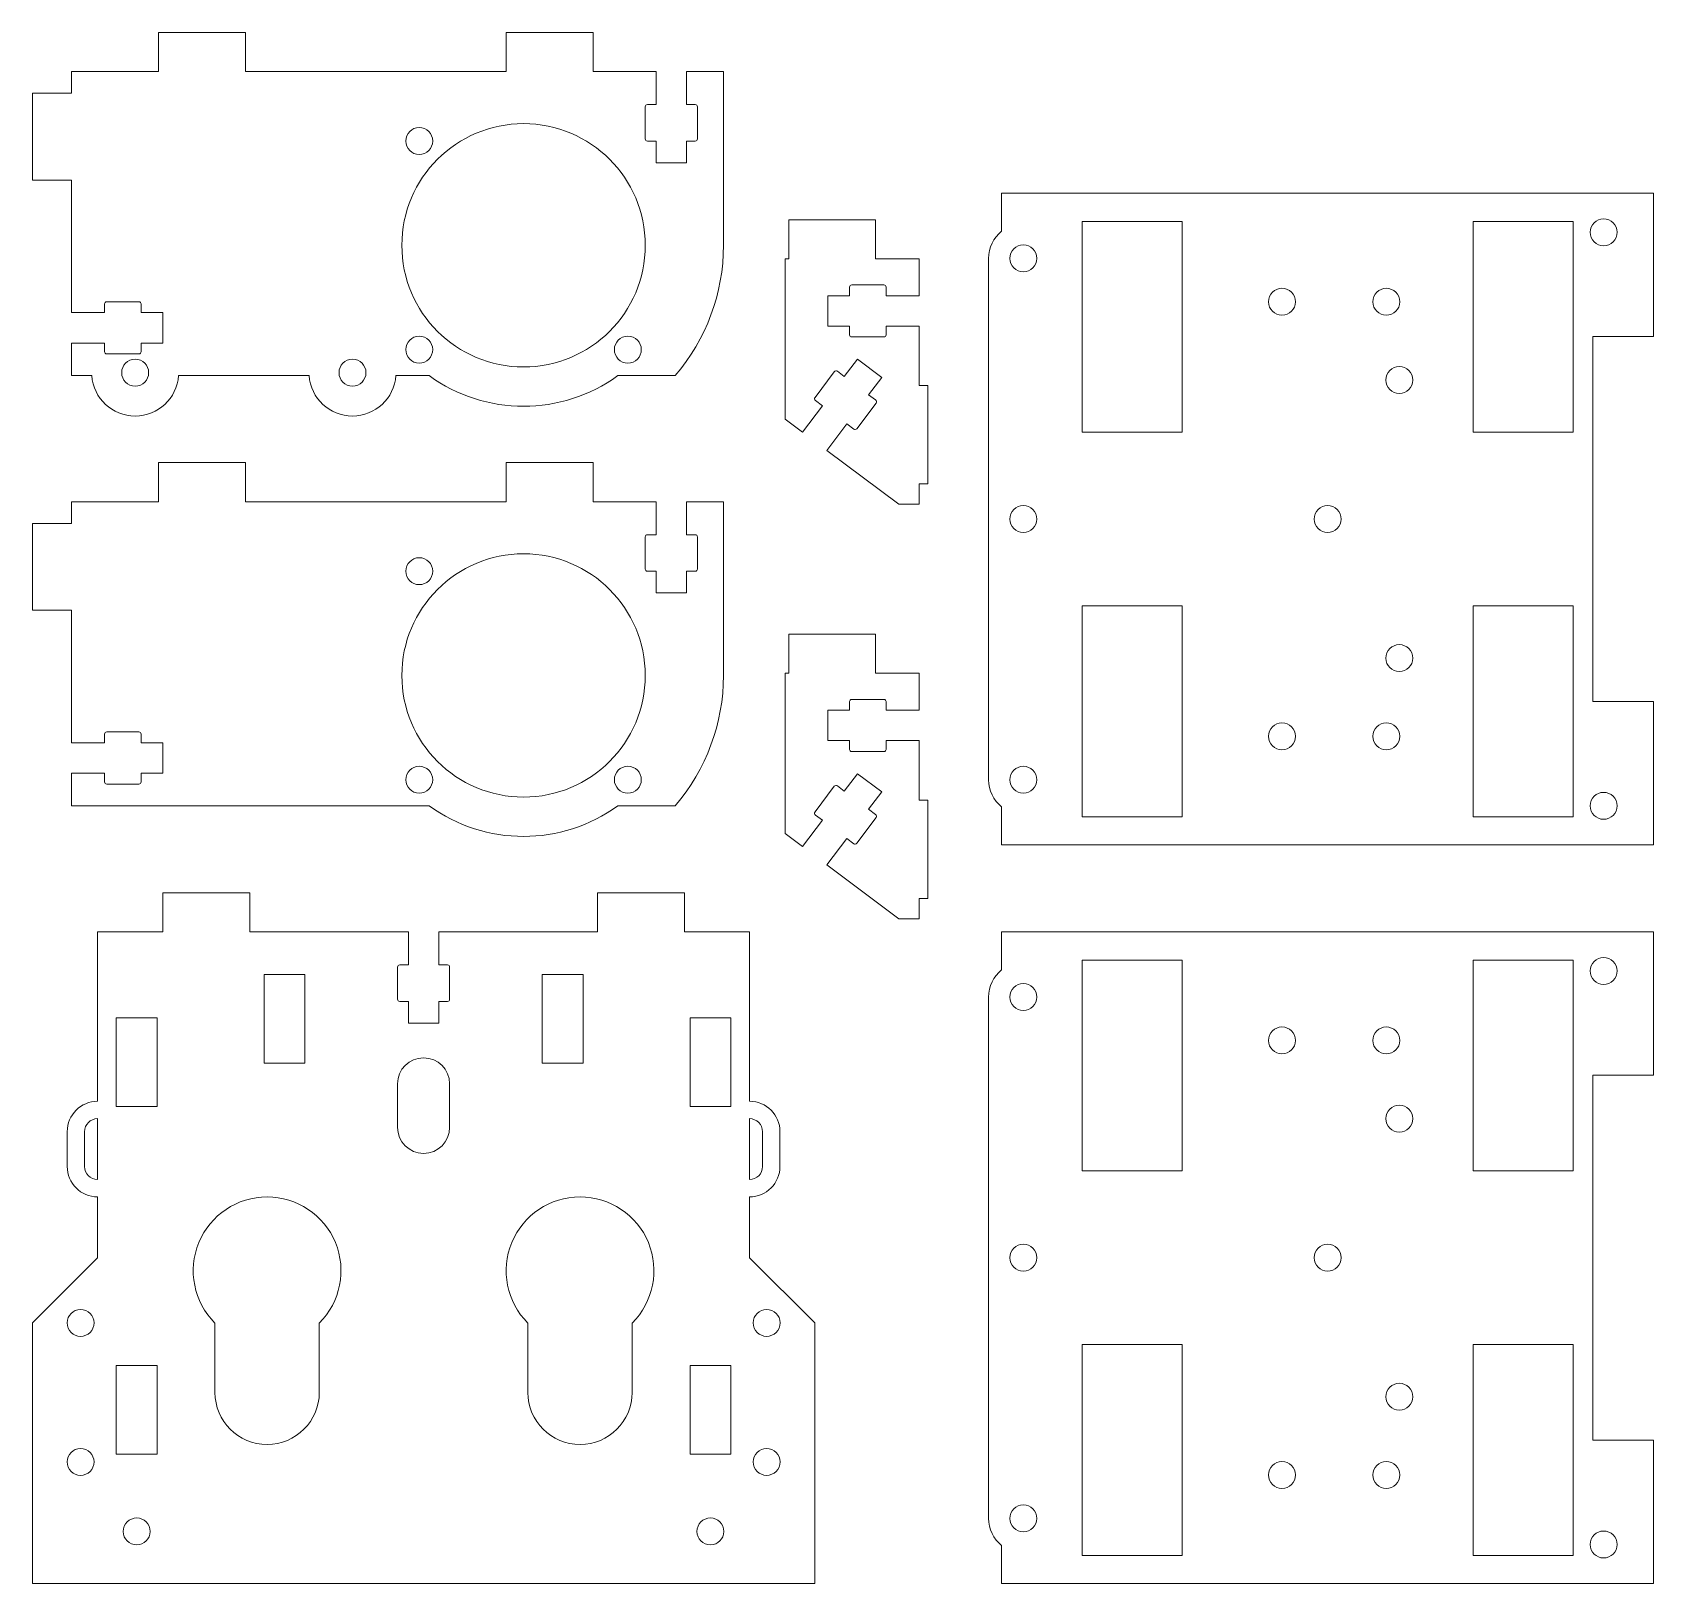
# Model space of a CAD drawing. Header units: millimetres. Extents: x 16 to 202, y 12 to 191.
import ezdxf

# ---------------------------------------------------------------- set-up
doc = ezdxf.new("R2010")
doc.units = ezdxf.units.MM

msp = doc.modelspace()

# ---------------------------------------------------------------- linework, layer by layer
at = {"color": 7, "linetype": 'Continuous', "lineweight": 15}
for p, q in [((40.21, 190.59), (30.21, 190.59)), ((30.21, 190.59), (30.21, 186.09)), ((40.21, 186.09), (40.21, 190.59)), ((70.21, 190.59), (70.21, 186.09)), ((80.21, 190.59), (70.21, 190.59)), ((80.21, 186.09), (80.21, 190.59)), ((20.21, 186.09), (20.21, 183.59)), ((30.21, 186.09), (20.21, 186.09)), ((70.21, 186.09), (40.21, 186.09)), ((87.46, 186.09), (80.21, 186.09)), ((87.46, 186.09), (87.46, 182.29)), ((90.96, 182.29), (90.96, 186.09)), ((95.21, 186.09), (90.96, 186.09)), ((95.21, 166.09), (95.21, 186.09)), ((15.71, 183.59), (15.71, 173.59)), ((20.21, 183.59), (15.71, 183.59)), ((86.21, 182.04), (86.21, 178.34)), ((87.46, 182.29), (86.46, 182.29)), ((91.96, 182.29), (90.96, 182.29)), ((92.21, 178.34), (92.21, 182.04)), ((86.46, 178.09), (87.46, 178.09)), ((87.46, 178.09), (87.46, 175.59)), ((90.96, 175.59), (90.96, 178.09)), ((90.96, 178.09), (91.96, 178.09)), ((87.46, 175.59), (90.96, 175.59)), ((15.71, 173.59), (20.21, 173.59)), ((20.21, 173.59), (20.21, 158.34)), ((127.21, 167.71), (127.21, 172.09)), ((127.21, 172.09), (202.21, 172.09)), ((202.21, 172.09), (202.21, 155.59)), ((112.71, 169.04), (102.71, 169.04)), ((102.71, 169.04), (102.71, 164.54)), ((112.71, 164.54), (112.71, 169.04)), ((136.46, 168.84), (147.96, 168.84)), ((136.46, 144.59), (136.46, 168.84)), ((147.96, 168.84), (147.96, 144.59)), ((181.46, 168.84), (192.96, 168.84)), ((181.46, 144.59), (181.46, 168.84)), ((192.96, 168.84), (192.96, 144.59)), ((102.31, 146.09), (102.31, 164.54)), ((102.71, 164.54), (102.31, 164.54)), ((117.71, 164.54), (112.71, 164.54)), ((117.71, 160.29), (117.71, 164.54)), ((125.71, 104.59), (125.71, 164.59)), ((109.71, 161.29), (109.71, 160.29)), ((113.66, 161.54), (109.96, 161.54)), ((113.91, 160.29), (113.91, 161.29)), ((24.01, 159.34), (24.01, 158.34)), ((27.96, 159.59), (24.26, 159.59)), ((28.21, 158.34), (28.21, 159.34)), ((109.71, 160.29), (107.21, 160.29)), ((107.21, 160.29), (107.21, 156.79)), ((117.71, 160.29), (113.91, 160.29)), ((24.01, 158.34), (20.21, 158.34)), ((30.71, 158.34), (28.21, 158.34)), ((30.71, 154.84), (30.71, 158.34)), ((107.21, 156.79), (109.71, 156.79)), ((109.71, 156.79), (109.71, 155.79)), ((113.91, 155.79), (113.91, 156.79)), ((113.91, 156.79), (117.71, 156.79)), ((117.71, 149.94), (117.71, 156.79)), ((20.21, 154.84), (20.21, 151.09)), ((20.21, 154.84), (24.01, 154.84)), ((24.01, 154.84), (24.01, 153.84)), ((28.21, 153.84), (28.21, 154.84)), ((28.21, 154.84), (30.71, 154.84)), ((109.96, 155.54), (113.66, 155.54)), ((195.21, 155.59), (202.21, 155.59)), ((195.21, 113.59), (195.21, 155.59)), ((24.26, 153.59), (27.96, 153.59)), ((110.61, 152.99), (109.11, 150.99)), ((113.41, 150.89), (110.61, 152.99)), ((20.21, 151.09), (22.54, 151.09)), ((32.52, 151.09), (47.54, 151.09)), ((57.52, 151.09), (61.35, 151.09)), ((83.07, 151.09), (89.65, 151.09)), ((107.96, 151.54), (105.74, 148.58)), ((109.11, 150.99), (108.31, 151.59)), ((111.91, 148.89), (113.41, 150.89)), ((118.71, 149.94), (117.71, 149.94)), ((118.71, 138.64), (118.71, 149.94)), ((106.59, 147.63), (104.31, 144.59)), ((105.79, 148.23), (106.59, 147.63)), ((110.54, 144.98), (112.76, 147.94)), ((112.71, 148.29), (111.91, 148.89)), ((102.31, 146.09), (104.31, 144.59)), ((107.11, 142.49), (109.39, 145.53)), ((109.39, 145.53), (110.19, 144.93)), ((147.96, 144.59), (136.46, 144.59)), ((192.96, 144.59), (181.46, 144.59)), ((107.11, 142.49), (115.38, 136.29)), ((40.21, 141.09), (30.21, 141.09)), ((30.21, 141.09), (30.21, 136.59)), ((40.21, 136.59), (40.21, 141.09)), ((70.21, 141.09), (70.21, 136.59)), ((80.21, 141.09), (70.21, 141.09)), ((80.21, 136.59), (80.21, 141.09)), ((117.71, 136.29), (117.71, 138.64)), ((117.71, 138.64), (118.71, 138.64)), ((20.21, 136.59), (20.21, 134.09)), ((30.21, 136.59), (20.21, 136.59)), ((70.21, 136.59), (40.21, 136.59)), ((87.46, 136.59), (80.21, 136.59)), ((87.46, 136.59), (87.46, 132.79)), ((90.96, 132.79), (90.96, 136.59)), ((95.21, 136.59), (90.96, 136.59)), ((95.21, 116.59), (95.21, 136.59)), ((117.71, 136.29), (115.38, 136.29)), ((15.71, 134.09), (15.71, 124.09)), ((20.21, 134.09), (15.71, 134.09)), ((86.21, 132.54), (86.21, 128.84)), ((87.46, 132.79), (86.46, 132.79)), ((91.96, 132.79), (90.96, 132.79)), ((92.21, 128.84), (92.21, 132.54)), ((86.46, 128.59), (87.46, 128.59)), ((87.46, 128.59), (87.46, 126.09)), ((90.96, 126.09), (90.96, 128.59)), ((90.96, 128.59), (91.96, 128.59)), ((87.46, 126.09), (90.96, 126.09)), ((15.71, 124.09), (20.21, 124.09)), ((20.21, 124.09), (20.21, 108.84)), ((136.46, 124.59), (147.96, 124.59)), ((136.46, 100.34), (136.46, 124.59)), ((147.96, 124.59), (147.96, 100.34)), ((181.46, 124.59), (192.96, 124.59)), ((181.46, 100.34), (181.46, 124.59)), ((192.96, 124.59), (192.96, 100.34)), ((102.71, 121.34), (102.71, 116.84)), ((112.71, 121.34), (102.71, 121.34)), ((112.71, 116.84), (112.71, 121.34)), ((102.31, 98.39), (102.31, 116.84)), ((102.71, 116.84), (102.31, 116.84)), ((117.71, 116.84), (112.71, 116.84)), ((117.71, 112.59), (117.71, 116.84)), ((113.66, 113.84), (109.96, 113.84)), ((109.71, 112.59), (107.21, 112.59)), ((107.21, 112.59), (107.21, 109.09)), ((109.71, 113.59), (109.71, 112.59)), ((113.91, 112.59), (113.91, 113.59)), ((117.71, 112.59), (113.91, 112.59)), ((202.21, 113.59), (195.21, 113.59)), ((202.21, 113.59), (202.21, 97.09)), ((27.96, 110.09), (24.26, 110.09)), ((24.01, 108.84), (20.21, 108.84)), ((24.01, 109.84), (24.01, 108.84)), ((28.21, 108.84), (28.21, 109.84)), ((30.71, 108.84), (28.21, 108.84)), ((30.71, 105.34), (30.71, 108.84)), ((107.21, 109.09), (109.71, 109.09)), ((109.71, 109.09), (109.71, 108.09)), ((113.91, 108.09), (113.91, 109.09)), ((113.91, 109.09), (117.71, 109.09)), ((117.71, 102.24), (117.71, 109.09)), ((109.96, 107.84), (113.66, 107.84)), ((20.21, 105.34), (20.21, 101.59)), ((20.21, 105.34), (24.01, 105.34)), ((24.01, 105.34), (24.01, 104.34)), ((28.21, 104.34), (28.21, 105.34)), ((28.21, 105.34), (30.71, 105.34)), ((110.61, 105.29), (109.11, 103.29)), ((113.41, 103.19), (110.61, 105.29)), ((24.26, 104.09), (27.96, 104.09)), ((107.96, 103.84), (105.74, 100.88)), ((109.11, 103.29), (108.31, 103.89)), ((111.91, 101.19), (113.41, 103.19)), ((20.21, 101.59), (61.35, 101.59)), ((83.07, 101.59), (89.65, 101.59)), ((112.71, 100.59), (111.91, 101.19)), ((118.71, 102.24), (117.71, 102.24)), ((118.71, 90.94), (118.71, 102.24)), ((127.21, 97.09), (127.21, 101.47)), ((106.59, 99.93), (104.31, 96.89)), ((105.79, 100.53), (106.59, 99.93)), ((110.54, 97.28), (112.76, 100.24)), ((147.96, 100.34), (136.46, 100.34)), ((192.96, 100.34), (181.46, 100.34)), ((102.31, 98.39), (104.31, 96.89)), ((107.11, 94.79), (109.39, 97.83)), ((109.39, 97.83), (110.19, 97.23)), ((127.21, 97.09), (202.21, 97.09)), ((107.11, 94.79), (115.38, 88.59)), ((40.71, 91.59), (30.71, 91.59)), ((30.71, 91.59), (30.71, 87.09)), ((40.71, 87.09), (40.71, 91.59)), ((80.71, 91.59), (80.71, 87.09)), ((90.71, 91.59), (80.71, 91.59)), ((90.71, 87.09), (90.71, 91.59)), ((117.71, 90.94), (118.71, 90.94)), ((117.71, 88.59), (117.71, 90.94)), ((117.71, 88.59), (115.38, 88.59)), ((23.21, 87.09), (23.21, 67.59)), ((30.71, 87.09), (23.21, 87.09)), ((58.96, 87.09), (40.71, 87.09)), ((58.96, 87.09), (58.96, 83.29)), ((62.46, 83.29), (62.46, 87.09)), ((80.71, 87.09), (62.46, 87.09)), ((98.21, 87.09), (90.71, 87.09)), ((98.21, 67.59), (98.21, 87.09)), ((127.21, 82.71), (127.21, 87.09)), ((127.21, 87.09), (202.21, 87.09)), ((202.21, 87.09), (202.21, 70.59)), ((47.06, 82.19), (42.36, 82.19)), ((42.36, 82.19), (42.36, 71.99)), ((47.06, 71.99), (47.06, 82.19)), ((57.71, 83.04), (57.71, 79.34)), ((58.96, 83.29), (57.96, 83.29)), ((63.46, 83.29), (62.46, 83.29)), ((63.71, 79.34), (63.71, 83.04)), ((79.06, 82.19), (74.36, 82.19)), ((74.36, 82.19), (74.36, 71.99)), ((79.06, 71.99), (79.06, 82.19)), ((136.46, 83.84), (147.96, 83.84)), ((136.46, 59.59), (136.46, 83.84)), ((147.96, 83.84), (147.96, 59.59)), ((181.46, 83.84), (192.96, 83.84)), ((181.46, 59.59), (181.46, 83.84)), ((192.96, 83.84), (192.96, 59.59)), ((57.96, 79.09), (58.96, 79.09)), ((58.96, 79.09), (58.96, 76.59)), ((62.46, 76.59), (62.46, 79.09)), ((62.46, 79.09), (63.46, 79.09)), ((125.71, 19.59), (125.71, 79.59)), ((30.06, 77.19), (25.36, 77.19)), ((25.36, 77.19), (25.36, 66.99)), ((30.06, 66.99), (30.06, 77.19)), ((58.96, 76.59), (62.46, 76.59)), ((96.06, 77.19), (91.36, 77.19)), ((91.36, 77.19), (91.36, 66.99)), ((96.06, 66.99), (96.06, 77.19)), ((42.36, 71.99), (47.06, 71.99)), ((74.36, 71.99), (79.06, 71.99)), ((57.71, 69.59), (57.71, 64.59)), ((63.71, 64.59), (63.71, 69.59)), ((195.21, 28.59), (195.21, 70.59)), ((195.21, 70.59), (202.21, 70.59)), ((23.21, 65.59), (23.21, 58.59)), ((25.36, 66.99), (30.06, 66.99)), ((91.36, 66.99), (96.06, 66.99)), ((98.21, 58.59), (98.21, 65.59)), ((19.71, 64.09), (19.71, 60.09)), ((21.71, 64.09), (21.71, 60.09)), ((99.71, 64.09), (99.71, 60.09)), ((101.71, 64.09), (101.71, 60.09)), ((147.96, 59.59), (136.46, 59.59)), ((192.96, 59.59), (181.46, 59.59)), ((23.21, 56.59), (23.21, 49.59)), ((98.21, 49.59), (98.21, 56.59)), ((23.21, 49.59), (15.71, 42.09)), ((98.21, 49.59), (105.71, 42.09)), ((15.71, 42.09), (15.71, 12.09)), ((36.71, 42.07), (36.71, 34.09)), ((48.71, 34.09), (48.71, 42.07)), ((72.71, 34.09), (72.71, 42.07)), ((84.71, 42.07), (84.71, 34.09)), ((105.71, 42.09), (105.71, 12.09)), ((136.46, 39.59), (147.96, 39.59)), ((136.46, 15.34), (136.46, 39.59)), ((147.96, 39.59), (147.96, 15.34)), ((181.46, 39.59), (192.96, 39.59)), ((181.46, 15.34), (181.46, 39.59)), ((192.96, 39.59), (192.96, 15.34)), ((30.06, 37.19), (25.36, 37.19)), ((25.36, 37.19), (25.36, 26.99)), ((30.06, 26.99), (30.06, 37.19)), ((96.06, 37.19), (91.36, 37.19)), ((91.36, 37.19), (91.36, 26.99)), ((96.06, 26.99), (96.06, 37.19)), ((202.21, 28.59), (195.21, 28.59)), ((202.21, 28.59), (202.21, 12.09)), ((25.36, 26.99), (30.06, 26.99)), ((91.36, 26.99), (96.06, 26.99)), ((127.21, 12.09), (127.21, 16.47)), ((147.96, 15.34), (136.46, 15.34)), ((192.96, 15.34), (181.46, 15.34)), ((15.71, 12.09), (105.71, 12.09)), ((127.21, 12.09), (202.21, 12.09))]:
    msp.add_line(p, q, dxfattribs=at)
for centre, radius in [((72.21, 166.09), 14), ((60.21, 178.09), 1.55), ((196.46, 167.59), 1.55), ((129.71, 164.59), 1.55), ((159.46, 159.59), 1.55), ((171.46, 159.59), 1.55), ((60.21, 154.09), 1.55), ((84.21, 154.09), 1.55), ((27.53, 151.44), 1.55), ((52.53, 151.44), 1.55), ((172.96, 150.59), 1.55), ((129.71, 134.59), 1.55), ((164.71, 134.59), 1.55), ((72.21, 116.59), 14), ((60.21, 128.59), 1.55), ((172.96, 118.59), 1.55), ((159.46, 109.59), 1.55), ((171.46, 109.59), 1.55), ((60.21, 104.59), 1.55), ((84.21, 104.59), 1.55), ((129.71, 104.59), 1.55), ((196.46, 101.59), 1.55), ((196.46, 82.59), 1.55), ((129.71, 79.59), 1.55), ((159.46, 74.59), 1.55), ((171.46, 74.59), 1.55), ((172.96, 65.59), 1.55), ((129.71, 49.59), 1.55), ((164.71, 49.59), 1.55), ((21.25, 42.09), 1.55), ((100.17, 42.09), 1.55), ((172.96, 33.59), 1.55), ((21.25, 26.09), 1.55), ((100.17, 26.09), 1.55), ((159.46, 24.59), 1.55), ((171.46, 24.59), 1.55), ((129.71, 19.59), 1.55), ((27.71, 18.09), 1.55), ((93.71, 18.09), 1.55), ((196.46, 16.59), 1.55)]:
    msp.add_circle(centre, radius, dxfattribs=at)
for centre, radius, start, end in [((86.46, 182.04), 0.25, 90, 180), ((91.96, 182.04), 0.25, 0, 90), ((86.46, 178.34), 0.25, 180, 270), ((91.96, 178.34), 0.25, 270, 0), ((72.21, 166.09), 23, 319.2943, 0), ((129.71, 164.59), 4, 128.6822, 180), ((109.96, 161.29), 0.25, 90, 180), ((113.66, 161.29), 0.25, 0, 90), ((24.26, 159.34), 0.25, 90, 180), ((27.96, 159.34), 0.25, 0, 90), ((109.96, 155.79), 0.25, 180, 270), ((113.66, 155.79), 0.25, 270, 0), ((24.26, 153.84), 0.25, 180, 270), ((27.96, 153.84), 0.25, 270, 0), ((27.53, 151.44), 5, 183.9847, 356.0153), ((52.53, 151.44), 5, 183.9847, 356.0153), ((72.21, 166.09), 18.52, 234.0872, 305.9128), ((108.16, 151.39), 0.25, 53.1301, 143.1301), ((105.94, 148.43), 0.25, 143.1301, 233.1301), ((112.56, 148.09), 0.25, 323.1301, 53.1301), ((110.34, 145.13), 0.25, 233.1301, 323.1301), ((86.46, 132.54), 0.25, 90, 180), ((91.96, 132.54), 0.25, 0, 90), ((86.46, 128.84), 0.25, 180, 270), ((91.96, 128.84), 0.25, 270, 0), ((72.21, 116.59), 23, 319.2943, 0), ((109.96, 113.59), 0.25, 90, 180), ((113.66, 113.59), 0.25, 0, 90), ((24.26, 109.84), 0.25, 90, 180), ((27.96, 109.84), 0.25, 0, 90), ((109.96, 108.09), 0.25, 180, 270), ((113.66, 108.09), 0.25, 270, 0), ((129.71, 104.59), 4, 180, 231.3178), ((24.26, 104.34), 0.25, 180, 270), ((27.96, 104.34), 0.25, 270, 0), ((108.16, 103.69), 0.25, 53.1301, 143.1301), ((72.21, 116.59), 18.52, 234.0872, 305.9128), ((105.94, 100.73), 0.25, 143.1301, 233.1301), ((112.56, 100.39), 0.25, 323.1301, 53.1301), ((110.34, 97.43), 0.25, 233.1301, 323.1301), ((57.96, 83.04), 0.25, 90, 180), ((63.46, 83.04), 0.25, 0, 90), ((129.71, 79.59), 4, 128.6822, 180), ((57.96, 79.34), 0.25, 180, 270), ((63.46, 79.34), 0.25, 270, 0), ((60.71, 69.59), 3, 0, 180), ((23.21, 64.09), 3.5, 90, 180), ((98.21, 64.09), 3.5, 0, 90), ((23.21, 64.09), 1.5, 90, 180), ((98.21, 64.09), 1.5, 0, 90), ((60.71, 64.59), 3, 180, 0), ((23.21, 60.09), 3.5, 180, 270), ((23.21, 60.09), 1.5, 180, 270), ((98.21, 60.09), 1.5, 270, 0), ((98.21, 60.09), 3.5, 270, 0), ((42.71, 48.09), 8.5, 314.9009, 225.0991), ((78.71, 48.09), 8.5, 314.9009, 225.0991), ((42.71, 34.09), 6, 180, 0), ((78.71, 34.09), 6, 180, 0), ((129.71, 19.59), 4, 180, 231.3178)]:
    msp.add_arc(centre, radius, start, end, dxfattribs=at)

doc.saveas('drawing.dxf')
